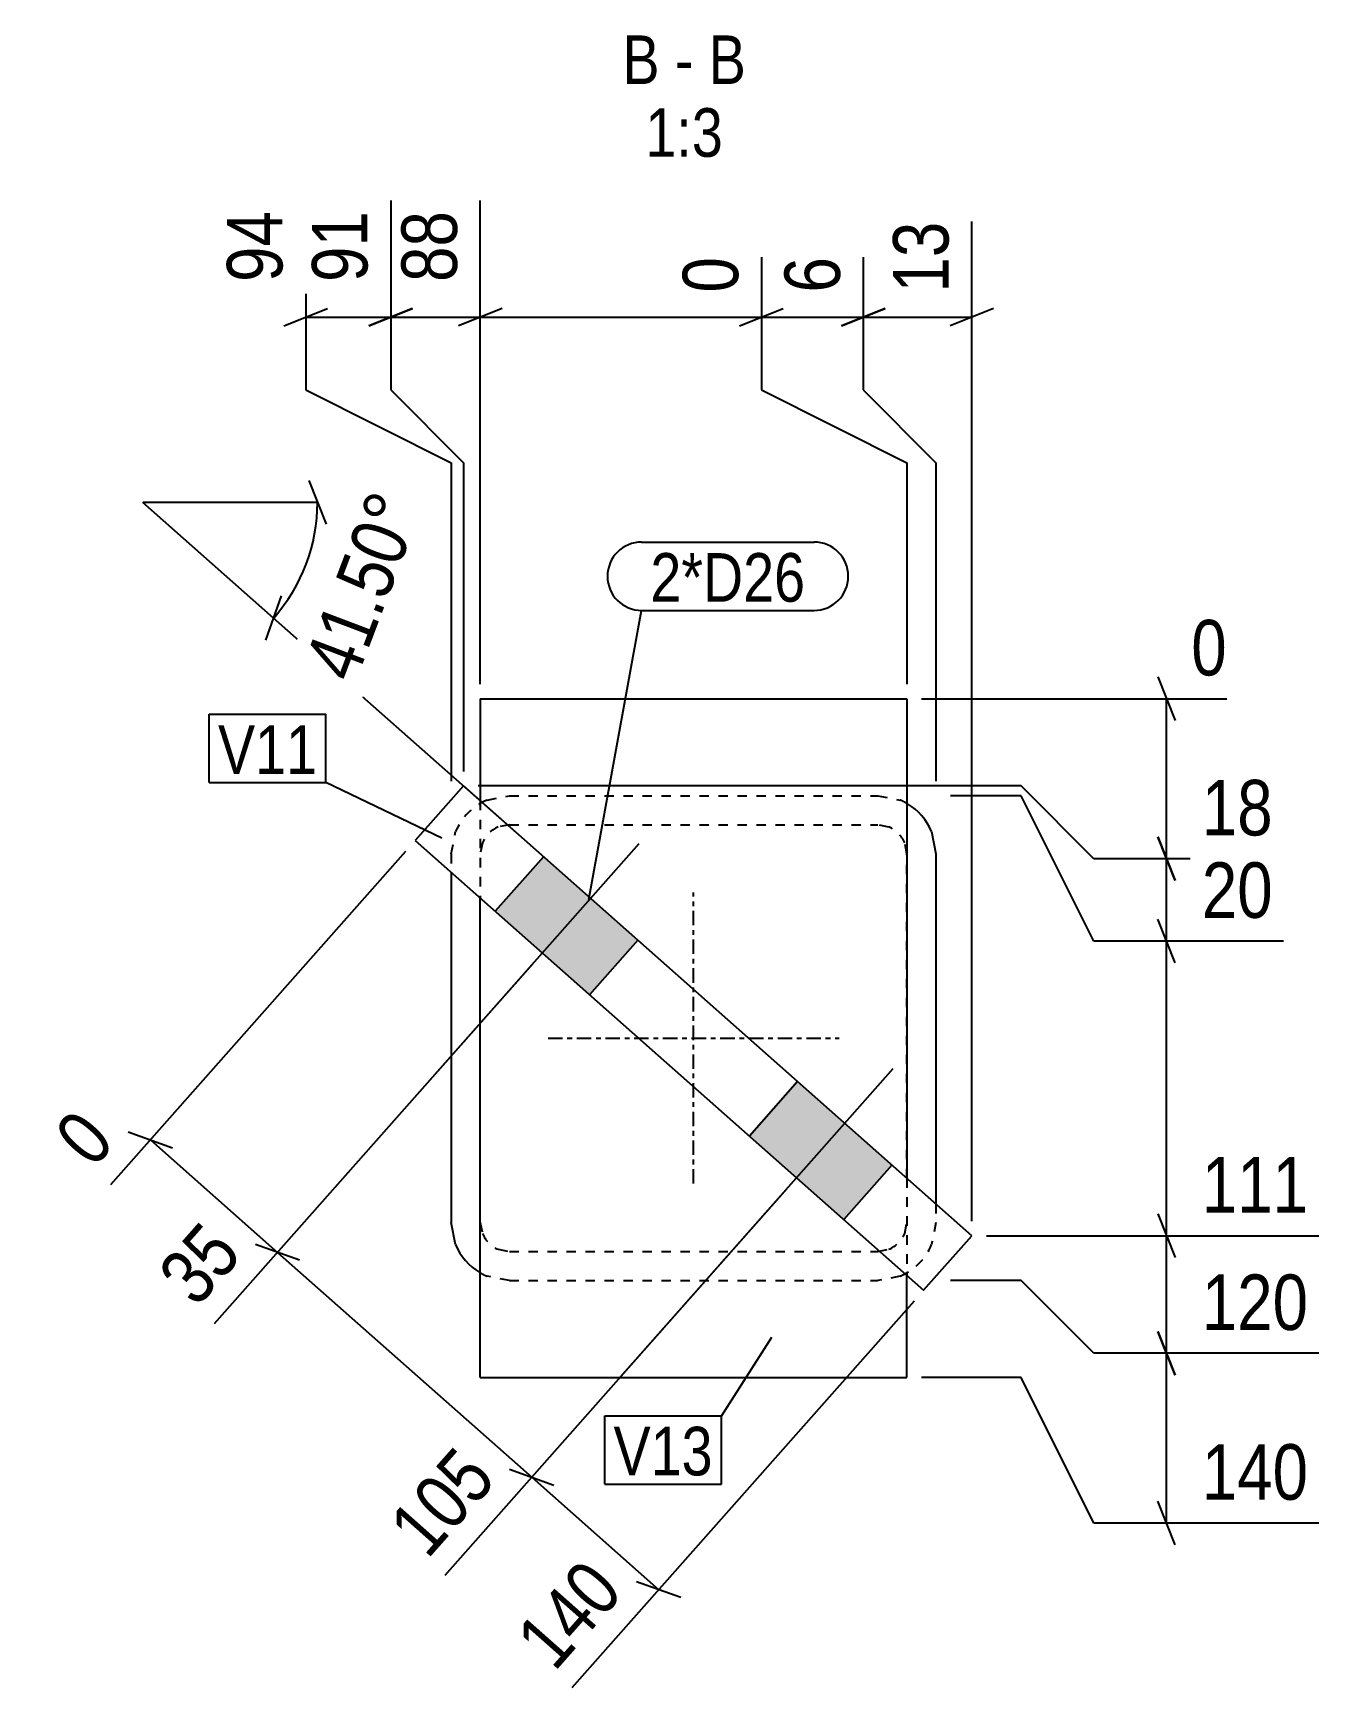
# Model space of a CAD drawing. Header units: millimetres. Extents: x 7 to 27379, y 7 to 415.
# Drawn here: x 27113.1 to 27378.5, y 7 to 348.5 of the extents above; entities that cross this region are included whole.
import ezdxf

# ---------------------------------------------------------------- set-up
doc = ezdxf.new("R2010")
doc.units = ezdxf.units.MM
doc.linetypes.add('DXK_LINE_DOT2', pattern=[3.9198, 1.9599, -1.9599])
doc.linetypes.add('DXK_LINE_DOT3', pattern=[5.9187, 2.979, -0.9799, 0.9799, -0.9799])
for name, color, linetype in [('MÅLSÆTNING', 7, 'Continuous'), ('STÅL', 7, 'Continuous'), ('TEKST', 7, 'Continuous')]:
    doc.layers.add(name, color=color, linetype=linetype)
doc.styles.add('Arial Narrow', font='ARIALN.TTF', dxfattribs={"height": 0.2})

msp = doc.modelspace()

# ---------------------------------------------------------------- hatches: boundary and pattern name
at = {"layer": 'STÅL', "linetype": 'Continuous'}
for points in [[(27208.43, 167.39), (27227.9, 150.16), (27237.84, 161.39), (27218.37, 178.62)], [(27260.85, 121), (27280.33, 103.78), (27290.27, 115.01), (27270.79, 132.24)]]:
    msp.add_hatch(color=96, dxfattribs=at).paths.add_polyline_path(points)

# ---------------------------------------------------------------- linework, layer by layer
at = {"layer": 'MÅLSÆTNING', "color": 7, "linetype": 'Continuous'}
for p, q in [((27169.35, 313.96), (27169.35, 274.87)), ((27186.89, 313.96), (27186.89, 274.87)), ((27205.35, 214.2), (27205.35, 313.96)), ((27205.35, 214.2), (27205.35, 313.96)), ((27306.74, 103.43), (27306.74, 309.59)), ((27263.35, 302.28), (27263.35, 274.87)), ((27263.35, 302.28), (27263.35, 274.87)), ((27284.35, 302.28), (27284.35, 274.87)), ((27284.35, 302.28), (27284.35, 274.87)), ((27164.85, 288.07), (27173.85, 291.67)), ((27182.39, 288.07), (27191.39, 291.67)), ((27191.39, 291.67), (27182.39, 288.07)), ((27209.85, 291.67), (27200.85, 288.07)), ((27209.85, 291.67), (27200.85, 288.07)), ((27258.85, 288.07), (27267.85, 291.67)), ((27279.85, 288.07), (27288.85, 291.67)), ((27311.24, 291.67), (27302.24, 288.07)), ((27169.35, 289.87), (27186.89, 289.87)), ((27186.89, 289.87), (27205.35, 289.87)), ((27205.35, 289.87), (27263.35, 289.87)), ((27263.35, 289.87), (27284.35, 289.87)), ((27284.35, 289.87), (27306.74, 289.87)), ((27169.35, 274.87), (27199.35, 259.87)), ((27186.89, 274.87), (27201.89, 259.87)), ((27186.89, 274.87), (27201.89, 259.87)), ((27263.35, 274.87), (27293.35, 259.87)), ((27263.35, 274.87), (27293.35, 259.87)), ((27284.35, 274.87), (27299.35, 259.87)), ((27284.35, 274.87), (27299.35, 259.87)), ((27199.35, 259.87), (27199.35, 194.2)), ((27201.89, 259.87), (27201.89, 196.2)), ((27201.89, 259.87), (27201.89, 196.2)), ((27293.35, 259.87), (27293.35, 214.2)), ((27293.35, 259.87), (27293.35, 214.2)), ((27299.35, 259.87), (27299.35, 194.2)), ((27299.35, 259.87), (27299.35, 194.2)), ((27169.98, 256.19), (27173.58, 247.19)), ((27171.78, 251.69), (27135.78, 251.69)), ((27162.74, 227.84), (27135.78, 251.69)), ((27161.1, 223.28), (27164.37, 232.4)), ((27212.83, 183.52), (27162.74, 227.84)), ((27345.11, 215.7), (27348.71, 206.7)), ((27296.35, 211.2), (27359.32, 211.2)), ((27346.91, 178.2), (27346.91, 211.2)), ((27316.91, 193.2), (27204.89, 193.2)), ((27316.91, 193.2), (27204.89, 193.2)), ((27331.91, 178.2), (27316.91, 193.2)), ((27331.91, 178.2), (27316.91, 193.2)), ((27316.91, 191.2), (27302.35, 191.2)), ((27316.91, 191.2), (27302.35, 191.2)), ((27331.91, 161.2), (27316.91, 191.2)), ((27331.91, 161.2), (27316.91, 191.2)), ((27348.71, 173.7), (27345.11, 182.7)), ((27345.11, 182.7), (27348.71, 173.7)), ((27189.96, 179.72), (27129.09, 110.92)), ((27371, 178.2), (27331.91, 178.2)), ((27371, 178.2), (27331.91, 178.2)), ((27346.91, 161.2), (27346.91, 178.2)), ((27348.71, 156.7), (27345.11, 165.7)), ((27348.71, 156.7), (27345.11, 165.7)), ((27371, 161.2), (27331.91, 161.2)), ((27371, 161.2), (27331.91, 161.2)), ((27346.91, 100.43), (27346.91, 161.2)), ((27216.18, 156.53), (27150.46, 82.25)), ((27132.76, 121.85), (27141.88, 118.58)), ((27137.32, 120.22), (27163.53, 97.02)), ((27268.6, 110.14), (27198.04, 30.39)), ((27345.11, 104.93), (27348.71, 95.93)), ((27345.11, 104.93), (27348.71, 95.93)), ((27309.74, 100.43), (27378.32, 100.43)), ((27309.74, 100.43), (27378.32, 100.43)), ((27346.91, 76.2), (27346.91, 100.43)), ((27168.1, 95.39), (27158.97, 98.66)), ((27163.53, 97.02), (27215.96, 50.64)), ((27316.91, 91.2), (27302.35, 91.2)), ((27316.91, 91.2), (27302.35, 91.2)), ((27331.91, 76.2), (27316.91, 91.2)), ((27331.91, 76.2), (27316.91, 91.2)), ((27294.82, 86.95), (27224.26, 7.2)), ((27348.71, 71.7), (27345.11, 80.7)), ((27345.11, 80.7), (27348.71, 71.7)), ((27378.32, 76.2), (27331.91, 76.2)), ((27378.32, 76.2), (27331.91, 76.2)), ((27346.91, 41.2), (27346.91, 76.2)), ((27316.91, 71.2), (27296.35, 71.2)), ((27331.91, 41.2), (27316.91, 71.2)), ((27211.4, 52.28), (27220.52, 49.01)), ((27215.96, 50.64), (27242.17, 27.45)), ((27348.71, 36.7), (27345.11, 45.7)), ((27378.32, 41.2), (27331.91, 41.2)), ((27246.74, 25.82), (27237.61, 29.08))]:
    msp.add_line(p, q, dxfattribs=at)
msp.add_arc((27135.78, 251.69), 36, 318.5, 0, dxfattribs=at)
at = {"layer": 'STÅL', "color": 2, "linetype": 'Continuous'}
for p, q in [((27205.35, 211.2), (27205.35, 190.14)), ((27205.35, 211.2), (27293.35, 211.2)), ((27293.35, 211.2), (27293.35, 112.29)), ((27201.89, 193.2), (27191.95, 181.97)), ((27306.74, 100.43), (27201.89, 193.2)), ((27191.95, 181.97), (27296.8, 89.2)), ((27298.43, 183.79), (27299.35, 179.2)), ((27299.35, 179.2), (27299.35, 106.98)), ((27199.35, 175.42), (27199.35, 103.2)), ((27205.35, 71.2), (27205.35, 170.11)), ((27200.26, 98.61), (27199.35, 103.2)), ((27296.8, 89.2), (27306.74, 100.43)), ((27293.35, 71.2), (27293.35, 92.26)), ((27205.35, 71.2), (27293.35, 71.2))]:
    msp.add_line(p, q, dxfattribs=at)
at = {"layer": 'STÅL', "color": 7, "linetype": 'DXK_LINE_DOT2'}
for p, q in [((27205.35, 190.14), (27205.35, 170.11)), ((27206.75, 190.29), (27211.35, 191.2)), ((27211.35, 191.2), (27287.35, 191.2)), ((27287.35, 191.2), (27291.94, 190.29)), ((27211.35, 185.2), (27209.05, 184.74)), ((27211.35, 185.2), (27287.35, 185.2)), ((27289.64, 184.74), (27287.35, 185.2)), ((27199.35, 179.2), (27200.26, 183.79)), ((27205.8, 181.5), (27205.35, 179.2)), ((27293.35, 179.2), (27292.89, 181.5)), ((27199.35, 179.2), (27199.35, 175.42)), ((27293.35, 112.29), (27293.35, 179.2)), ((27205.35, 103.2), (27205.35, 170.11)), ((27293.35, 112.29), (27293.35, 92.26)), ((27299.35, 106.98), (27299.35, 103.2)), ((27205.35, 103.2), (27205.8, 100.91)), ((27292.89, 100.91), (27293.35, 103.2)), ((27299.35, 103.2), (27298.43, 98.61)), ((27209.05, 97.66), (27211.35, 97.2)), ((27211.35, 97.2), (27287.35, 97.2)), ((27287.35, 97.2), (27289.64, 97.66)), ((27211.35, 91.2), (27206.75, 92.11)), ((27211.35, 91.2), (27287.35, 91.2)), ((27291.94, 92.11), (27287.35, 91.2))]:
    msp.add_line(p, q, dxfattribs=at)
at = {"layer": 'STÅL', "color": 96, "linetype": 'Continuous'}
for p, q in [((27238.04, 181.24), (27181.72, 117.58)), ((27218.37, 178.62), (27208.43, 167.39)), ((27237.84, 161.39), (27227.9, 150.16)), ((27290.47, 134.86), (27234.15, 71.2)), ((27270.79, 132.24), (27260.85, 121)), ((27290.27, 115.01), (27280.33, 103.78))]:
    msp.add_line(p, q, dxfattribs=at)
at = {"layer": 'STÅL', "color": 7, "linetype": 'DXK_LINE_DOT3'}
for p, q in [((27249.35, 111.2), (27249.35, 171.2)), ((27219.35, 141.2), (27279.35, 141.2))]:
    msp.add_line(p, q, dxfattribs=at)
at = {"layer": 'STÅL', "color": 7, "linetype": 'DXK_LINE_DOT2'}
for centre, radius, start, end in [((27211.35, 179.2), 12, 112.5, 157.5), ((27287.35, 179.2), 12, 59.4012, 67.5), ((27211.35, 179.2), 6, 112.5, 157.5), ((27287.35, 179.2), 6, 22.5, 67.5), ((27211.35, 103.2), 6, 202.5, 247.5), ((27287.35, 103.2), 6, 292.5, 337.5), ((27287.35, 103.2), 12, 292.5, 337.5), ((27211.35, 103.2), 12, 239.401, 247.5)]:
    msp.add_arc(centre, radius, start, end, dxfattribs=at)
at = {"layer": 'STÅL', "color": 2, "linetype": 'Continuous'}
for centre, start, end in [((27287.35, 179.2), 22.5, 59.4012), ((27211.35, 103.2), 202.5, 239.401)]:
    msp.add_arc(centre, 12, start, end, dxfattribs=at)
at = {"layer": 'TEKST', "color": 7, "linetype": 'Continuous'}
for p, q in [((27238.64, 243.5), (27274.21, 243.5)), ((27227.74, 169.81), (27238.64, 229.4)), ((27238.64, 229.4), (27274.21, 229.4)), ((27149.46, 207.99), (27173.53, 207.99)), ((27149.46, 193.89), (27149.46, 207.99)), ((27173.53, 193.89), (27173.53, 207.99)), ((27149.46, 193.89), (27173.53, 193.89)), ((27197.4, 182.47), (27173.53, 193.89)), ((27265.39, 79.43), (27255.11, 63.32)), ((27231.04, 63.32), (27255.11, 63.32)), ((27231.04, 49.22), (27231.04, 63.32)), ((27255.11, 49.22), (27255.11, 63.32)), ((27231.04, 49.22), (27255.11, 49.22))]:
    msp.add_line(p, q, dxfattribs=at)
for centre, start, end in [((27238.64, 236.45), 90, 270), ((27274.21, 236.45), 270, 90)]:
    msp.add_arc(centre, 7.05, start, end, dxfattribs=at)

# ---------------------------------------------------------------- wipeouts: each hides what was drawn before it
at = {"color": 0, "linetype": 'Continuous'}
for points, layer in [([(27371.22, 180.6), (27371.22, 197.4), (27351.79, 197.4), (27351.79, 180.6)], 'MÅLSÆTNING'), ([(27378.53, 102.83), (27378.53, 119.63), (27351.79, 119.63), (27351.79, 102.83)], 'MÅLSÆTNING'), ([(27378.53, 78.6), (27378.53, 95.4), (27351.79, 95.4), (27351.79, 78.6)], 'MÅLSÆTNING'), ([(27378.53, 43.6), (27378.53, 60.4), (27351.79, 60.4), (27351.79, 43.6)], 'MÅLSÆTNING'), ([(27242.35, 337.96), (27242.35, 348.46), (27234.68, 348.46), (27234.68, 337.96)], 'TEKST'), ([(27249.33, 337.96), (27249.33, 348.46), (27245.5, 348.46), (27245.5, 337.96)], 'TEKST'), ([(27260.15, 337.96), (27260.15, 348.46), (27252.48, 348.46), (27252.48, 337.96)], 'TEKST'), ([(27255.41, 322.96), (27255.41, 333.46), (27239.42, 333.46), (27239.42, 322.96)], 'TEKST')]:
    msp.add_wipeout(points, dxfattribs=at).dxf.layer = layer
at = {"color": 0}
msp.add_wipeout([(27272.41, 231.2), (27272.41, 241.7), (27240.44, 241.7), (27240.44, 231.2)], dxfattribs=at).dxf.layer = 'TEKST'

# ---------------------------------------------------------------- next in the draw order: texts
at = {"layer": 'MÅLSÆTNING', "color": 3, "linetype": 'Continuous', "style": 'Arial Narrow'}
for s, p in [('18', (27354.19, 183)), ('111', (27354.19, 105.23)), ('120', (27354.19, 81)), ('140', (27354.19, 46))]:
    msp.add_text(s, height=11.453, dxfattribs=at).set_placement(p)
at = {"layer": 'TEKST', "color": 3, "linetype": 'Continuous', "style": 'Arial Narrow'}
for s, height, p in [('B', 10.02, (27234.68, 337.96)), ('B', 10.02, (27252.48, 337.96)), ('-', 10.02, (27245.5, 337.96)), ('1:3', 10.021, (27239.42, 322.96))]:
    msp.add_text(s, height=height, dxfattribs=at).set_placement(p)

# ---------------------------------------------------------------- next in the draw order: wipeouts: each hides what was drawn before it
at = {"color": 0, "linetype": 'Continuous'}
for points in [[(27202.95, 314.18), (27186.15, 314.18), (27186.15, 294.75), (27202.95, 294.75)], [(27304.34, 311.99), (27287.54, 311.99), (27287.54, 292.57), (27304.34, 292.57)], [(27361.72, 213.6), (27361.72, 230.4), (27349.61, 230.4), (27349.61, 213.6)], [(27371.22, 163.6), (27371.22, 180.4), (27351.79, 180.4), (27351.79, 163.6)], [(27133.73, 119.78), (27121.15, 130.92), (27113.12, 121.84), (27125.71, 110.71)], [(27159.95, 96.59), (27147.36, 107.73), (27134.49, 93.18), (27147.07, 82.04)], [(27212.37, 50.21), (27199.79, 61.34), (27182.07, 41.32), (27194.66, 30.18)]]:
    msp.add_wipeout(points, dxfattribs=at).dxf.layer = 'MÅLSÆTNING'
at = {"color": 0}
for points, layer in [([(27196.52, 252.27), (27180.81, 258.22), (27165.17, 216.97), (27180.88, 211.01)], 'MÅLSÆTNING'), ([(27272.41, 231.2), (27272.41, 241.7), (27240.44, 241.7), (27240.44, 231.2)], 'TEKST'), ([(27171.73, 195.69), (27171.73, 206.19), (27151.26, 206.19), (27151.26, 195.69)], 'TEKST')]:
    msp.add_wipeout(points, dxfattribs=at).dxf.layer = layer

# ---------------------------------------------------------------- next in the draw order: linework, layer by layer
at = {"layer": 'MÅLSÆTNING', "color": 7, "linetype": 'Continuous'}
for p, q in [((27186.89, 313.96), (27186.89, 274.87)), ((27288.85, 291.67), (27279.85, 288.07)), ((27216.18, 156.53), (27150.46, 82.25)), ((27268.6, 110.14), (27198.04, 30.39)), ((27168.1, 95.39), (27158.97, 98.66)), ((27211.4, 52.28), (27220.52, 49.01))]:
    msp.add_line(p, q, dxfattribs=at)

# ---------------------------------------------------------------- next in the draw order: texts
at = {"layer": 'MÅLSÆTNING', "color": 3, "linetype": 'Continuous', "style": 'Arial Narrow'}
for s, height, rotation, p in [('88', 11.453, 90.0002, (27200.55, 297.15)), ('13', 11.453, 90.0002, (27301.94, 294.97)), ('0', 11.45, 48.5009, (27125.5, 114.1)), ('35', 11.453, 48.5009, (27146.87, 85.43)), ('105', 11.453, 48.5009, (27194.45, 33.57))]:
    msp.add_text(s, height=height, rotation=rotation, dxfattribs=at).set_placement(p)
at = {"layer": 'MÅLSÆTNING', "color": 3, "style": 'Arial Narrow'}
msp.add_text('41.50°', height=11.453, rotation=69.2477, dxfattribs=at).set_placement((27179.49, 214.11))
at = {"layer": 'MÅLSÆTNING', "color": 3, "linetype": 'Continuous', "style": 'Arial Narrow'}
for s, height, p in [('0', 11.45, (27352.01, 216)), ('20', 11.453, (27354.19, 166))]:
    msp.add_text(s, height=height, dxfattribs=at).set_placement(p)
at = {"layer": 'TEKST', "color": 3, "style": 'Arial Narrow'}
msp.add_text('2*D26', height=10.021, dxfattribs=at).set_placement((27240.44, 231.2))

# ---------------------------------------------------------------- next in the draw order: wipeouts: each hides what was drawn before it
at = {"color": 0, "linetype": 'Continuous'}
msp.add_wipeout([(27184.49, 314.18), (27167.69, 314.18), (27167.69, 294.75), (27184.49, 294.75)], dxfattribs=at).dxf.layer = 'MÅLSÆTNING'
at = {"color": 0}
msp.add_wipeout([(27171.73, 195.69), (27171.73, 206.19), (27151.26, 206.19), (27151.26, 195.69)], dxfattribs=at).dxf.layer = 'TEKST'

# ---------------------------------------------------------------- next in the draw order: texts
at = {"layer": 'MÅLSÆTNING', "color": 3, "linetype": 'Continuous', "style": 'Arial Narrow'}
msp.add_text('91', height=11.453, rotation=90.0002, dxfattribs=at).set_placement((27182.09, 297.15))
at = {"layer": 'TEKST', "color": 3, "style": 'Arial Narrow'}
msp.add_text('V11', height=10.021, dxfattribs=at).set_placement((27151.26, 195.69))

# ---------------------------------------------------------------- next in the draw order: wipeouts: each hides what was drawn before it
at = {"color": 0, "linetype": 'Continuous'}
for points in [[(27166.95, 314.18), (27150.15, 314.18), (27150.15, 294.75), (27166.95, 294.75)], [(27281.95, 304.68), (27265.15, 304.68), (27265.15, 292.57), (27281.95, 292.57)], [(27238.59, 27.02), (27226, 38.15), (27208.29, 18.12), (27220.87, 6.99)]]:
    msp.add_wipeout(points, dxfattribs=at).dxf.layer = 'MÅLSÆTNING'
at = {"color": 0}
msp.add_wipeout([(27253.31, 51.02), (27253.31, 61.52), (27232.84, 61.52), (27232.84, 51.02)], dxfattribs=at).dxf.layer = 'TEKST'

# ---------------------------------------------------------------- next in the draw order: linework, layer by layer
at = {"layer": 'MÅLSÆTNING', "color": 7, "linetype": 'Continuous'}
msp.add_line((27258.85, 288.07), (27267.85, 291.67), dxfattribs=at)

# ---------------------------------------------------------------- next in the draw order: texts
at = {"layer": 'MÅLSÆTNING', "color": 3, "linetype": 'Continuous', "style": 'Arial Narrow'}
for s, height, rotation, p in [('94', 11.453, 90.0002, (27164.55, 297.15)), ('6', 11.45, 90.0002, (27279.55, 294.97)), ('140', 11.453, 48.5009, (27220.66, 10.38))]:
    msp.add_text(s, height=height, rotation=rotation, dxfattribs=at).set_placement(p)

# ---------------------------------------------------------------- next in the draw order: wipeouts: each hides what was drawn before it
at = {"color": 0}
msp.add_wipeout([(27253.31, 51.02), (27253.31, 61.52), (27232.84, 61.52), (27232.84, 51.02)], dxfattribs=at).dxf.layer = 'TEKST'

# ---------------------------------------------------------------- next in the draw order: texts
at = {"layer": 'TEKST', "color": 3, "style": 'Arial Narrow'}
msp.add_text('V13', height=10.021, dxfattribs=at).set_placement((27232.84, 51.02))

# ---------------------------------------------------------------- next in the draw order: wipeouts: each hides what was drawn before it
at = {"color": 0, "linetype": 'Continuous'}
msp.add_wipeout([(27260.95, 304.68), (27244.15, 304.68), (27244.15, 292.57), (27260.95, 292.57)], dxfattribs=at).dxf.layer = 'MÅLSÆTNING'

# ---------------------------------------------------------------- next in the draw order: texts
at = {"layer": 'MÅLSÆTNING', "color": 3, "linetype": 'Continuous', "style": 'Arial Narrow'}
msp.add_text('0', height=11.45, rotation=90.0002, dxfattribs=at).set_placement((27258.55, 294.97))

doc.saveas('drawing.dxf')
